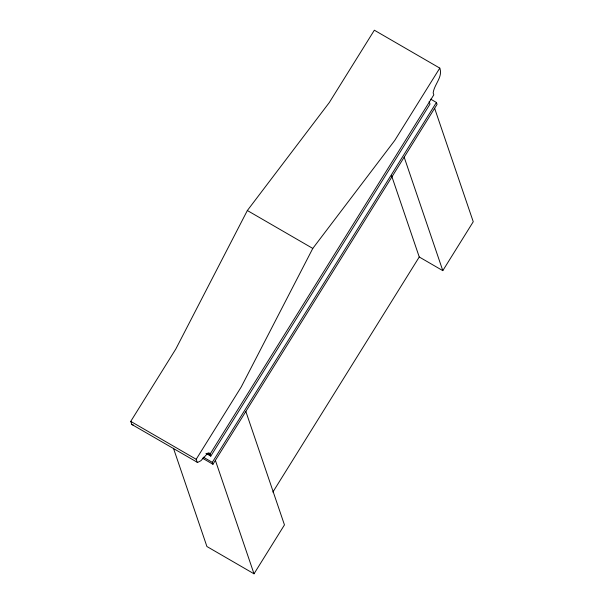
<?xml version="1.0" encoding="UTF-8"?>
<svg xmlns="http://www.w3.org/2000/svg" width="604" height="604" viewBox="0 0 604 604"><rect width="100%" height="100%" fill="white"/><g stroke="black" fill="none" stroke-linecap="round" stroke-linejoin="round"><path stroke-width="0.91" d="M247.353 210.517L175.817 349.014L130.751 421.381L131.793 424.438L197.591 462.468L200.913 460.709L207.897 453.128L209.052 452.811L209.701 454.714L433.815 94.828L433.166 92.918C434.193 84.349 443.117 76.972 439.788 68.109L374.352 30.2L329.286 102.567L247.353 210.517L312.789 248.425L394.722 140.475L439.788 68.109M312.789 248.425L241.253 386.922L196.187 459.289L197.229 462.347M205.949 453.347L210.773 456.141L430.01 104.084L429.15 101.532M436.413 102.469L437.062 104.379L212.955 464.265L212.306 462.354L436.413 102.469L430.728 99.169M272.865 492.071L419.251 256.994L391.581 175.704M173.461 448.251L206.915 546.514L254.012 573.8L284.461 524.899L245.843 411.452M419.251 256.994L442.8 270.637L473.249 221.736L434.631 108.29M207.263 453.302L209.701 454.714M203.367 457.175L212.306 462.354M202.385 458.142L212.955 464.265M130.751 421.381L196.187 459.289M404.182 157.183L442.8 270.637M215.386 460.354L254.012 573.8M209.905 453.596L210.773 456.141M133.333 425.02A22.031 5.496 -13.8 0 1 131.725 424.453"/></g></svg>
